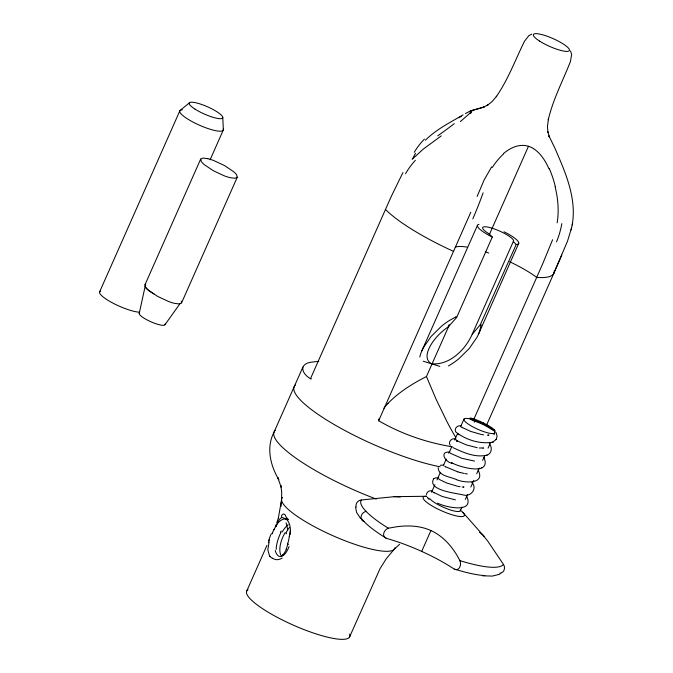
<?xml version="1.0" encoding="UTF-8"?>
<svg xmlns="http://www.w3.org/2000/svg" width="673" height="673" viewBox="0 0 673 673"><rect width="100%" height="100%" fill="white"/><g stroke="black" fill="none" stroke-linecap="round" stroke-linejoin="round"><path stroke-width="1.01" d="M355.537 506.962L356.589 512.464L360.492 518.361M281.651 498.937L281.676 491.879L280.809 485.435L281.104 487.134L277.806 477.536L278.79 479.672C270.361 465.43 266.003 447.57 274.029 432.133L302.884 367.113C305.609 361.384 313.467 362.31 318.733 361.258M289.407 536.532L289.567 534.379M290.164 530.879L290.038 532.107A14.015 10.785 89.9 0 1 289.516 534.354M480.312 324.706L516.199 244.526L513.314 241.523A16.892 3.659 23.9 0 0 503.076 232.698A16.892 3.659 23.9 0 0 484.181 226.793A16.892 3.659 23.9 0 0 489.406 234.044L492.291 237.047L456.647 317.479L448.285 326.842C442.54 330.712 437.442 335.558 433.353 341.144C428.979 347.142 422.694 358.785 431.427 363.74C449.379 365.641 465.304 349.825 472.185 334.321L480.312 324.706L481.01 324.924L480.943 325.665L479.74 330.981A74.35 48.607 -9 0 1 476.964 337.324L469.317 348.437L458.91 358.692A73.147 47.825 -9 0 1 451.162 364.329L448.437 365.944M280.893 505.717L280.826 506.382L281.558 499.946L278.378 517.966M572.185 224.942C577.022 198.131 565.084 171.657 554.687 147.673L548.89 135.853L549.378 136.905L547.78 131.597L547.923 132.43L547.469 126.347L548.394 119.214L548.268 119.811C552.962 99.495 562.813 80.895 570.41 61.605L571.638 54.521L570.527 50.946M426.48 494.52C426.665 491.744 429.795 490.112 432.318 490.962M557.168 222.78C559.086 210.809 558.043 198.501 555.116 186.783M207.738 158.66L202.985 158.062L200.663 159.106L144.973 284.78L145.637 287.22A29.595 6.402 23.9 0 0 148.691 290.399L157.617 296.389L168.536 301.487A15.63 3.382 23.9 0 0 174.492 303.355L179.254 303.944L181.567 302.9L237.258 177.226L236.593 174.795A29.595 6.402 23.9 0 0 233.539 171.615L224.614 165.617L213.694 160.519A15.63 3.382 23.9 0 0 207.738 158.66M200.663 159.106L201.328 161.545A29.595 6.402 23.9 0 0 204.382 164.725L213.307 170.715L224.227 175.813A15.63 3.382 23.9 0 0 230.183 177.68L234.944 178.269L237.258 177.226M181.567 302.9L181.323 301.168M554.14 272.498L567.507 241.178L571.528 227.979M571.108 229.973L572.614 222.965M139.202 313.559L145.259 285.84M438.173 467.685C438.291 476.181 450.632 476.711 456.588 479.672M419.809 356.993L420.642 353.939A74.35 48.607 -9 0 1 423.426 347.588L431.065 336.483L441.471 326.228A73.147 47.825 -9 0 1 449.219 320.592L455.714 317.017L456.412 317.235M302.884 367.113C301.916 372.211 306.518 376.358 310.463 378.739A42.155 35.534 21.1 0 0 311.431 378.84M276.123 525.891L276.351 524.847L273.945 529.912M269.082 542.177L267.82 549.757L269.494 555.822M276.78 522.82L278.572 517.386M552.617 239.714L542.421 264.447L473.784 419.372M477.123 196.449L484.224 179.784L491.61 166.921M470.789 212.264L378.672 420.751C401.209 433.833 426.455 442.615 452.155 446.763M272.262 533.798L272.59 533.008M99.604 291.897L179.8 110.927M210.119 159.762L223.276 130.082M310.463 378.739L391.24 196.499L402.934 172.54M246.705 591.096L266.962 545.366M470.839 113.173L471.672 111.306M421.811 350.911L477.468 225.295M448.285 326.842L449.127 324.933M387.926 403.447C398.887 392.098 412.482 383.669 426.455 376.518L449.27 325.025M489.178 234.978L528.473 146.293A25.271 21.721 77.1 0 1 533.622 148.674M472.185 334.321L513.314 241.523M478.57 334.01L518.757 243.239M349.64 636.818L380.026 568.677L386.302 558.683L393.983 549.505M431.553 492.274L434.918 484.678M437.021 479.925L440.394 472.32M443.339 465.674L446.283 459.02M448.815 453.316L451.76 446.67M454.704 440.016L457.657 433.362M460.601 426.716L463.975 419.111M421.685 551.406L430.922 530.551C418.278 524.847 403.783 525.083 390.433 527.876C385.082 527.481 380.304 536.154 386.512 538.4A61.95 13.41 23.9 0 1 453.888 568.895A6.461 4.736 -89.9 0 0 455.461 569.518M553.526 273.877L561.829 255.134M486.756 424.697L553.972 273.028M460.298 510.807L461.981 507.005M465.346 499.4L467.457 494.647M470.822 487.05L473.775 480.396M476.72 473.742L479.243 468.046M482.617 460.441L484.72 455.688M488.085 448.092L490.617 442.388M493.982 434.783L494.823 432.89A16.892 3.659 23.9 0 0 473.144 419.733A16.892 3.659 23.9 0 0 470.234 425.37A16.892 3.659 23.9 0 0 494.823 432.89M275.88 526.656L279.219 519.649L281.507 517.512A1.775 0.505 -83.1 0 1 281.566 516.881C281.196 514.105 284.284 512.91 285.545 515.442M496.287 439.217L497.086 436.205L496.178 432.646M412.17 159.434L415.578 153.259M286.092 533.79L286.395 533.277M492.914 442.094L496.186 439.368M496.009 439.679L496.464 438.905M459.726 560.315L459.878 560.601A78.06 16.892 23.9 0 0 502.815 565.026L503.404 564.336L487.858 541.269L483.113 535.271L479.546 532.276M165.003 324.689L180.078 303.54M144.973 284.78L145.763 284.056M413.087 158.441L423.241 149.12L441.252 135.904M470.292 112.896L460.408 121.561M394.168 549.328L399.602 544.255M425.386 140.245C436.163 129.393 450.06 122.553 463.083 114.864M433.639 478.823C426.875 490.592 457.32 493.275 463.234 494.941C470.721 497.305 477.78 488.405 471.882 482.524M456.244 439.242C452.483 437.139 447.587 441.496 450.17 445.232M433.849 478.663L435.86 477.83L438.872 478.175M180.145 110.448L189.542 102.717M503.463 153.562C508.931 148.969 515.72 145.242 523.056 145.393A25.271 21.696 76.5 0 1 528.473 146.31M452.407 463.159C460.029 467.079 491.82 476.459 483.963 457.371M486.571 455.31C491.652 454.056 492.686 447.368 489.338 443.818M465.413 113.552L470.351 110.995M481.767 467.903L482.348 467.617M531.704 34.197L528.944 35.56L524.511 41.221C515.325 59.796 508.157 79.591 496.262 96.71L496.64 96.222L491.98 101.699L487.176 105.451L487.908 105.005L482.911 107.386L484.038 107.049L471.58 110.599M487.151 455.083C475.517 458.01 463.31 452.534 452.946 447.587M499.803 574.229L492.342 576.088L482.432 575.785M440.218 465.287L443.911 465.018M461.165 426.059C457.707 424.613 453.804 428.541 455.714 431.873C465.464 439.822 480.034 444.331 492.619 442.211M492.283 442.346L493.259 441.959M501.074 573.009C504.582 571.89 505.541 567.112 503.404 564.336M470.654 110.868L484.038 107.049M482.995 448.134L483.567 447.982L479.302 448.008M500.863 573.076L499.77 573.253M478.242 468.862L479.706 468.618M361.418 499.989L394.361 496.657M480.985 324.924L480.589 324.958M488.312 435.137L488.926 435.086L487.37 435.153M393.713 496.666L426.564 496.279M394.672 496.649L400.284 496.994M463.436 487.101L463.966 487.109L462.107 486.974M474.549 461.081L461.813 458.305L450.338 453.24M455.411 499.871L442.338 496.506L432.823 491.997M467.34 473.935L465.329 473.649M481.574 434.506L483.66 434.851M477.283 447.738L466.17 444.836L456.378 440.504L457.127 441.505M457.918 486.31L460.071 486.705M464.277 473.464L459.878 472.438M480.842 434.346L470.545 431.368L461.737 427.229L462.435 427.792M457.169 486.142L446.737 483.012L438.956 479.285M456.58 479.672C463.949 482.995 485.645 484.602 478.242 470.368M449.993 452.105C438.384 450.91 445.694 463.159 452.828 463.344M459.92 472.454L457.573 471.781M423.258 361.208L439.805 366.381M457.632 471.798L444.92 466.473L445.467 466.843M454.511 569.097L454.553 569.106A75.469 16.337 23.9 0 0 484.804 575.575M287.665 543.977L288.717 544.306M437.559 503.118C444.491 506.904 474.692 514.214 466.768 496.413M451.432 462.738L451.894 462.931M430.922 530.551C443.818 536.406 453.308 547.839 459.684 560.214M483.281 422.871L482.541 422.518A19.441 4.206 23.9 0 0 472.101 418.404M272.355 558.38L270.075 556.621M456.647 317.479L455.772 317.042M457.413 433.774L458.044 434.178M458.33 434.363L458.919 434.75M533.613 148.699C540.865 153.402 545.466 161.099 549 168.78M433.429 492.451L433.959 492.846M427.254 497.313L428.642 498.668M428.768 498.769L429.298 499.164L428.078 498.247M285.419 519.102L285.975 519.64M494.377 429.904L494.571 430.123A11.651 2.524 23.9 0 1 495.143 431.014A5.964 1.287 23.9 0 1 495.109 431.3L490.331 428.634A17.944 3.887 23.9 0 0 485.511 425.773A15.058 3.256 23.9 0 0 474.835 421.256A3.945 0.85 23.9 0 1 470.133 418.791A3.945 0.85 23.9 0 1 472.101 418.404A3.945 1.901 -64 0 0 471.58 419.43M462.881 512.414L483.996 536.263M455.52 437.063L454.241 434.901A59.552 10.12 63.3 0 1 447.133 421.954L436.197 399.501L426.455 376.518M287.396 518.311L287.8 519.127M356.236 507.106C355.024 503.791 357.91 500.19 361.283 499.997A78.06 16.892 23.9 0 0 388.489 528.313M222.78 117.481L223.352 129.637M223.217 128.947A23.757 5.14 23.9 0 1 197.366 124.253A23.757 5.14 23.9 0 1 182.366 109.808M139.345 312.171A23.757 5.14 23.9 0 1 111.945 302.589A23.757 5.14 23.9 0 1 100.437 291.123M154.008 293.958A19.71 4.265 23.9 0 1 145.738 285.352M164.994 324.007A14.083 3.045 23.9 0 1 151.189 321.896A14.083 3.045 23.9 0 1 139.605 312.911M386.504 538.4A75.469 16.337 23.9 0 1 361.485 518.572M364.093 521.583A5.628 4.862 -43.9 0 1 361.149 516.3A5.628 4.862 -43.9 0 1 366.095 511.413M460.769 510.529A22.529 4.879 23.9 0 1 457.472 516.149A22.529 4.879 23.9 0 1 429.997 504.641A22.529 4.879 23.9 0 1 426.775 496.287M459.81 560.744A5.603 4.131 -86.8 0 1 459.852 566.994A5.603 4.131 -86.8 0 1 455.587 569.594M460.29 509.924A16.892 3.659 23.9 0 1 448.058 509.15A16.892 3.659 23.9 0 1 430.055 498.895M483.239 422.905A17.372 3.76 23.9 0 1 494.478 429.938M474.86 421.281A3.945 1.901 -64 0 1 474.229 422.181M349.607 634.084A56.322 12.19 23.9 0 1 294.412 625.621A56.322 12.19 23.9 0 1 248.068 589.691M275.543 526.05A19.298 10.776 -74.5 0 1 288.305 519.438M276.048 525.983A4.24 0.589 -70.1 0 1 275.812 526.69M286.017 532.89A19.298 10.81 -73.8 0 1 289.567 527.422M281.247 555.789A19.298 9.195 -64.9 0 1 285.125 532.646M289.18 536.532A17.363 13.569 -83.5 0 1 287.514 543.885M287.657 544.213A17.204 12.585 -79.7 0 1 286.143 549.277M289.104 546.526A19.298 8.16 -80 0 1 275.232 550.514M281.533 517.587A19.298 10.81 -71.5 0 1 285.47 518.992M286.193 519.093A19.298 10.718 -75.3 0 1 290.248 534.665M285.571 516.107A16.892 4.921 76.1 0 1 287.312 519.026M287.766 519.278A16.455 5.939 80.7 0 1 288.002 519.792M286.059 522.82A14.957 5.67 81.6 0 1 287.64 530.433M286.303 549.37A17.187 12.627 -80 0 1 282.87 554.872M282.82 554.804A15.916 11.079 -77.2 0 1 281.693 555.948M282.105 558.06A15.799 10.608 -74.9 0 1 272.489 558.11M270.1 556.596A24.346 13.418 -45.2 0 1 269.562 555.763M268.477 542.724A19.324 5.031 -64.1 0 1 269.511 539.603M268.561 540.705A19.021 3.786 -65.7 0 1 271.345 533.588M272.43 532.873A16.918 1.304 -67 0 1 274.029 529.222M276.174 549.437A19.298 7.193 -67.7 0 1 280.893 532.503M280.532 532.082A19.298 9.279 -65 0 1 281.171 531.014M282.08 532.049A19.298 9.464 -65.1 0 1 288.237 524.629M394.942 547.729A61.748 13.367 23.9 0 1 332.126 535.371A61.748 13.367 23.9 0 1 282.467 497.515M376.274 499.055A95.743 20.72 23.9 0 1 275.265 430.325M554.283 270.882A95.743 20.72 23.9 0 1 536.701 277.402A50.685 10.97 23.9 0 0 509.654 261.721M453.703 251.45A95.743 20.72 23.9 0 1 385.486 209.438M483.105 192.857A70.312 11.147 -68.4 0 1 472.799 218.893M492.283 167.493A84.832 72.65 67.6 0 1 503.673 153.839M549.311 168.629A86.009 69.21 72.3 0 1 555.343 186.741M561.854 223.621A72.667 58.61 -79.6 0 1 556.521 241.843M455.276 247.235A50.685 10.97 23.9 0 1 467.222 247.134M485.351 251.879A50.685 10.97 23.9 0 1 488.733 253.048M471.504 111.432A25.271 1.859 -37.3 0 1 469.981 113.123M471.748 110.666A25.271 1.876 -37 0 1 471.815 111.196M454.309 123.63A80.196 10.684 -33.8 0 1 437.744 135.837M405.525 173.71A72.667 63.691 -36.9 0 1 415.359 160.292M414.24 152.3A70.312 64.314 84.4 0 1 424.427 139.109M458.902 117.691A60.797 2.095 -32.1 0 1 461.325 116.294M469.46 111.684A30.209 2.154 -36 0 1 471.537 110.818M440.1 466.759A95.743 20.72 23.9 0 1 338.309 426.909A95.743 20.72 23.9 0 1 295.321 385.082M383.888 408.259A55.581 26.457 -21.4 0 1 388.043 403.455M378.663 420.76A42.155 20.072 -21.4 0 1 378.79 418.985M504.018 231.773A22.529 4.879 23.9 0 1 516.199 244.526M492.291 237.047A22.529 4.879 23.9 0 1 478.983 224.345M456.975 440.849L456.286 440.369L456.975 440.849M195.035 109.127A18.272 3.954 23.9 0 0 222.485 118.154A18.272 3.954 23.9 0 0 200.461 104.063A18.272 3.954 23.9 0 0 195.035 109.127M539.578 41.095A19.71 4.265 23.9 0 0 569.181 50.837A19.71 4.265 23.9 0 0 545.424 35.644A19.71 4.265 23.9 0 0 539.578 41.095"/></g></svg>
